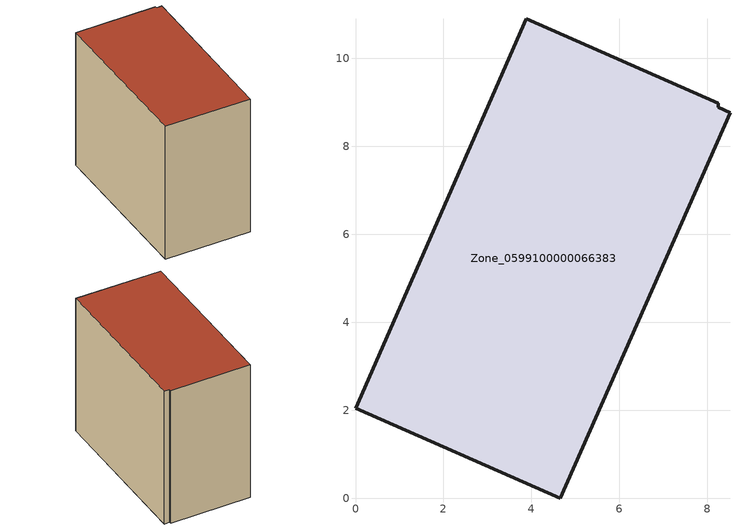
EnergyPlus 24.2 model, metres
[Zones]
Zone_0599100000066383
 floor ground (C_G): 0,2.05 3.88,10.9 8.25,8.98 8.25,8.88 8.51,8.77 4.66,0 z0
 wall outside (C_F): 3.88,10.9 0,2.05 4.66,0 8.51,8.77 8.25,8.88 8.25,8.98 3.88,10.9 z0:8.55
 roof outside (C_R): 8.51,8.77 8.25,8.88 8.25,8.98 3.88,10.9 0,2.05 4.66,0 z8.55
[BUILDING]
Pand.0599100000066383: North Axis=0; Terrain=City; Loads Convergence Tolerance Value=0.04; Temperature Convergence Tolerance Value=0.4; Solar Distribution=FullExterior; Maximum Number of Warmup Days=25; Minimum Number of Warmup Days=1
[Site:Location]
Rotterdam.The.Hague.AP_ZH_NLD Design_Conditions: Latitude=51.96; Longitude=4.45; Time Zone=1; Elevation=-4.5
[SITE:GROUNDTEMPERATURE:BUILDINGSURFACE]
18, 18, 18, 18, 18, 18, 18, 18, 18, 18, 18, 18
[MATERIAL] Thermal Absorptance=0.9; Solar Absorptance=0.7; Visible Absorptance=0.7
Name | Roughness | Thickness | Conductivity | Density | Specific Heat
G.TI.1975-1991 | MediumSmooth | 0.15 | 0.288461 | 540 | 1210
F.TI.1975-1991 | Rough | 0.3 | 0.230769 | 1920 | 840
R.TI.1975-1991 | MediumRough | 0.2 | 0.153846 | 1500 | 1000
[CONSTRUCTION]
C_G: G.TI.1975-1991
C_F: F.TI.1975-1991
C_R: R.TI.1975-1991
[ZONE]
Zone_0599100000066383: Type=1; Multiplier=1; Ceiling Height=Autocalculate; Volume=Autocalculate; Floor Area=autocalculate; Part of Total Floor Area=Yes
[ZONEINFILTRATION:DESIGNFLOWRATE]
Infil_Zone_0599100000066383: Zone or ZoneList or Space or SpaceList=Zone_0599100000066383; Schedule=AlwaysOn; Design Flow Rate Calculation Method=Flow/Area; Flow Rate per Floor Area=0.003; Constant Term Coefficient=1; Temperature Term Coefficient=0; Velocity Term Coefficient=0; Velocity Squared Term Coefficient=0
[HVACTEMPLATE:ZONE:IDEALLOADSAIRSYSTEM]
Zone_0599100000066383: Maximum Heating Supply Air Temperature=50; Minimum Cooling Supply Air Temperature=13; Maximum Heating Supply Air Humidity Ratio=0.0156; Minimum Cooling Supply Air Humidity Ratio=0.0077; Heating Limit=NoLimit; Cooling Limit=NoLimit; Dehumidification Control Type=ConstantSensibleHeatRatio; Cooling Sensible Heat Ratio=0.7; Dehumidification Setpoint=60; Humidification Control Type=None; Humidification Setpoint=30; Outdoor Air Method=None; Outdoor Air Flow Rate per Person=0.00944; Outdoor Air Flow Rate per Zone Floor Area=0; Outdoor Air Flow Rate per Zone=0; Demand Controlled Ventilation Type=None; Outdoor Air Economizer Type=NoEconomizer; Heat Recovery Type=None; Sensible Heat Recovery Effectiveness=0.7; Latent Heat Recovery Effectiveness=0.65
[ZONECONTROL:THERMOSTAT]
ThermostatControl_Zone_0599100000066383: Zone or ZoneList=Zone_0599100000066383; Control Type Schedule=DualSetpointControlType; Control 1=Thermostat_Zone_0599100000066383; Temperature Difference Between Cutout And Setpoint=0
[THERMOSTATSETPOINT:DUALSETPOINT]
Thermostat_Zone_0599100000066383: Heating Setpoint Temperature Schedule=HeatingSetpoint_Zone_0599100000066383; Cooling Setpoint Temperature Schedule=CoolingSetpoint_Zone_0599100000066383
[SCHEDULE:COMPACT]
HeatingSetpoint_Zone_0599100000066383: Through: 12/31, For: AllDays, Until: 24:00, 21
CoolingSetpoint_Zone_0599100000066383: Through: 12/31, For: AllDays, Until: 24:00, 24
DualSetpointControlType: Through: 12/31, For: AllDays, Until: 24:00, 4
AlwaysOn: Through: 12/31, For: AllDays, Until: 24:00, 1
